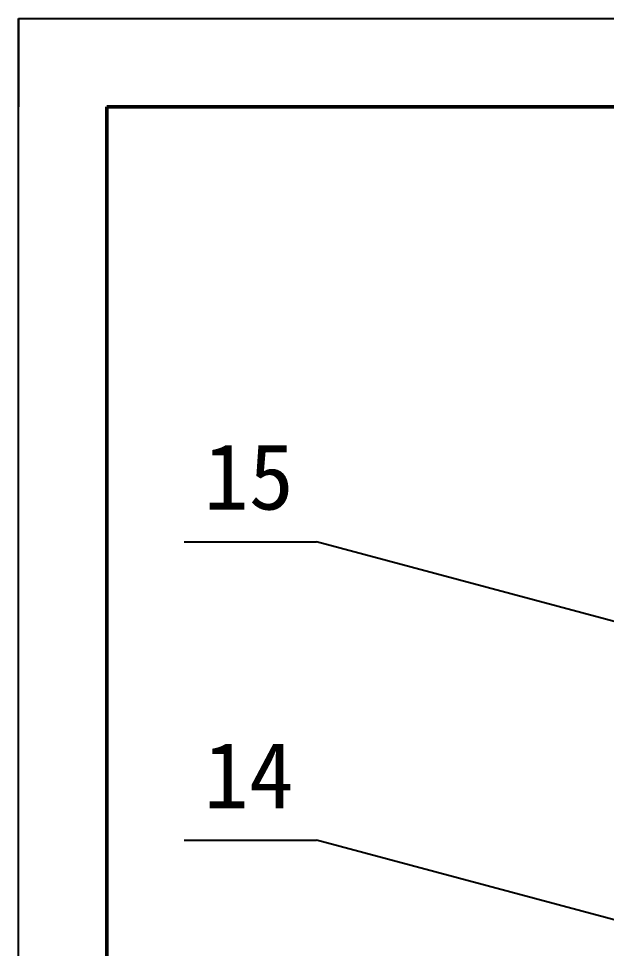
# Model space of a CAD drawing. Header units: millimetres. Extents: x 12088 to 13969, y -4291 to -3102.
# Drawn here: x 12087.8 to 12221, y -3313.1 to -3102.4 of the extents above; entities that cross this region are included whole.
import ezdxf

# ---------------------------------------------------------------- set-up
doc = ezdxf.new("R2010")
doc.units = ezdxf.units.MM
doc.layers.add('粗实线', color=7, linetype='Continuous', lineweight=50)
doc.layers.add('细实线', color=7, linetype='Continuous')
doc.styles.add('宋体', font='')
doc.styles.get('宋体').set_extended_font_data('SimSun')

msp = doc.modelspace()

# ---------------------------------------------------------------- linework, layer by layer
at = {"layer": '粗实线'}
for p, q in [((12107.758, -3122.369), (12908.758, -3122.369)), ((12107.758, -4271.369), (12107.758, -3122.369))]:
    msp.add_line(p, q, dxfattribs=at)
at = {"layer": '细实线'}
for p, q in [((12087.758, -3102.369), (12928.758, -3102.369)), ((12087.758, -4291.369), (12087.758, -3102.369)), ((12087.758, -3102.369), (12087.758, -3122.369)), ((12125.28, -3220.937), (12155.28, -3220.937)), ((12270.229, -3251.738), (12155.28, -3220.937)), ((12125.28, -3288.511), (12155.28, -3288.511)), ((12246.582, -3312.975), (12155.28, -3288.511))]:
    msp.add_line(p, q, dxfattribs=at)

# ---------------------------------------------------------------- texts
at = {"layer": '细实线', "char_height": 15, "width": 29.3282, "attachment_point": 5, "style": '宋体'}
for s, insert in [('{\\fFangSong|b0|i0|c134|p49;15}', (12139.944, -3206.24)), ('{\\fFangSong|b0|i0|c134|p49;14}', (12139.944, -3273.813))]:
    msp.add_mtext(s, dxfattribs=dict(at, insert=insert))

doc.saveas('drawing.dxf')
